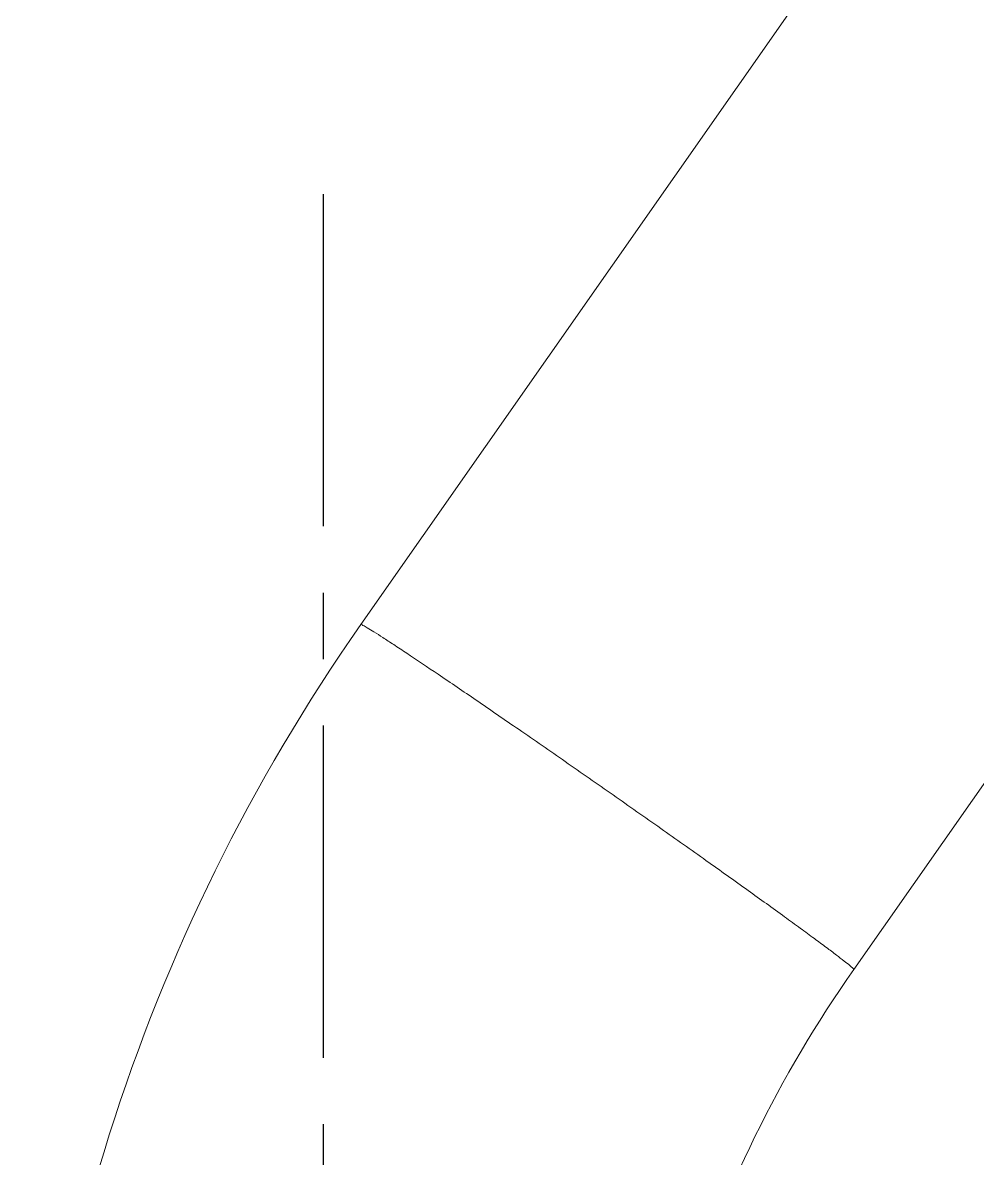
# Model space of a CAD drawing. Header units: millimetres. Extents: x 1334 to 1928, y -1757 to -1337.
# Drawn here: x 1653.06 to 1671.31, y -1670.78 to -1649.08 of the extents above; entities that cross this region are included whole.
import ezdxf

# ---------------------------------------------------------------- set-up
doc = ezdxf.new("R2010")
doc.units = ezdxf.units.MM
doc.header["$LTSCALE"] = 0.1
doc.linetypes.add('CENTERX2', pattern=[101.6, 63.5, -12.7, 12.7, -12.7])
doc.layers.get('0').update_dxf_attribs({"lineweight": 13})
doc.layers.add('CENTER', color=1, linetype='CENTERX2')

msp = doc.modelspace()

# ---------------------------------------------------------------- linework, layer by layer
at = {"color": 7, "linetype": 'Continuous'}
for p, q in [((1678.668, -1633.233), (1659.527, -1660.581)), ((1688.089, -1639.828), (1668.948, -1667.175)), ((1659.529, -1660.58), (1659.527, -1660.581))]:
    msp.add_line(p, q, dxfattribs=at)
for centre, radius, start, end in [((1688.824, -1681.085), 35.759, 145.0129, 180.0004), ((1688.823, -1681.085), 24.259, 145.013, 180.0012)]:
    msp.add_arc(centre, radius, start, end, dxfattribs=at)
msp.add_open_spline([(1668.948, -1667.175), (1668.95, -1667.173), (1668.941, -1667.163), (1668.929, -1667.149), (1668.902, -1667.125), (1668.848, -1667.079), (1668.751, -1667.002), (1668.603, -1666.888), (1668.413, -1666.745), (1668.184, -1666.576), (1667.917, -1666.38), (1667.495, -1666.073), (1666.896, -1665.641), (1666.106, -1665.078), (1665.246, -1664.469), (1664.347, -1663.838), (1663.445, -1663.208), (1662.572, -1662.604), (1661.763, -1662.047), (1661.047, -1661.56), (1660.522, -1661.206), (1660.168, -1660.972), (1659.96, -1660.836), (1659.792, -1660.73), (1659.666, -1660.649), (1659.584, -1660.607), (1659.543, -1660.58), (1659.529, -1660.58)], degree=3, knots=[0, 0, 0, 0, 0.000719, 0.002543, 0.005527, 0.009677, 0.021448, 0.037747, 0.05843, 0.083298, 0.112116, 0.144616, 0.219385, 0.304776, 0.39756, 0.494226, 0.591115, 0.684559, 0.771023, 0.847235, 0.910314, 0.936163, 0.957875, 0.975251, 0.988129, 0.99639, 1, 1, 1, 1], dxfattribs=at)
at = {"layer": 'CENTER'}
msp.add_line((1658.814, -1719.663), (1658.814, -1652.168), dxfattribs=at)

doc.saveas('drawing.dxf')
